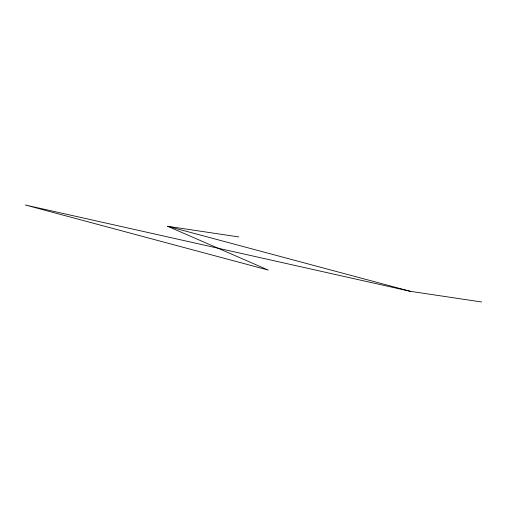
<?xml version="1.0" encoding="UTF-8"?>
<svg xmlns="http://www.w3.org/2000/svg" width="507" height="507" viewBox="0 0 507 507"><rect width="100%" height="100%" fill="white"/><g stroke="black" fill="none" stroke-linecap="round" stroke-linejoin="round"><path stroke-width="0.76" d="M481.65 301.988L410.505 291.348L25.35 205.012L268.209 270.066L167.646 226.293L238.791 236.934M167.646 226.293L410.505 291.348"/></g></svg>
